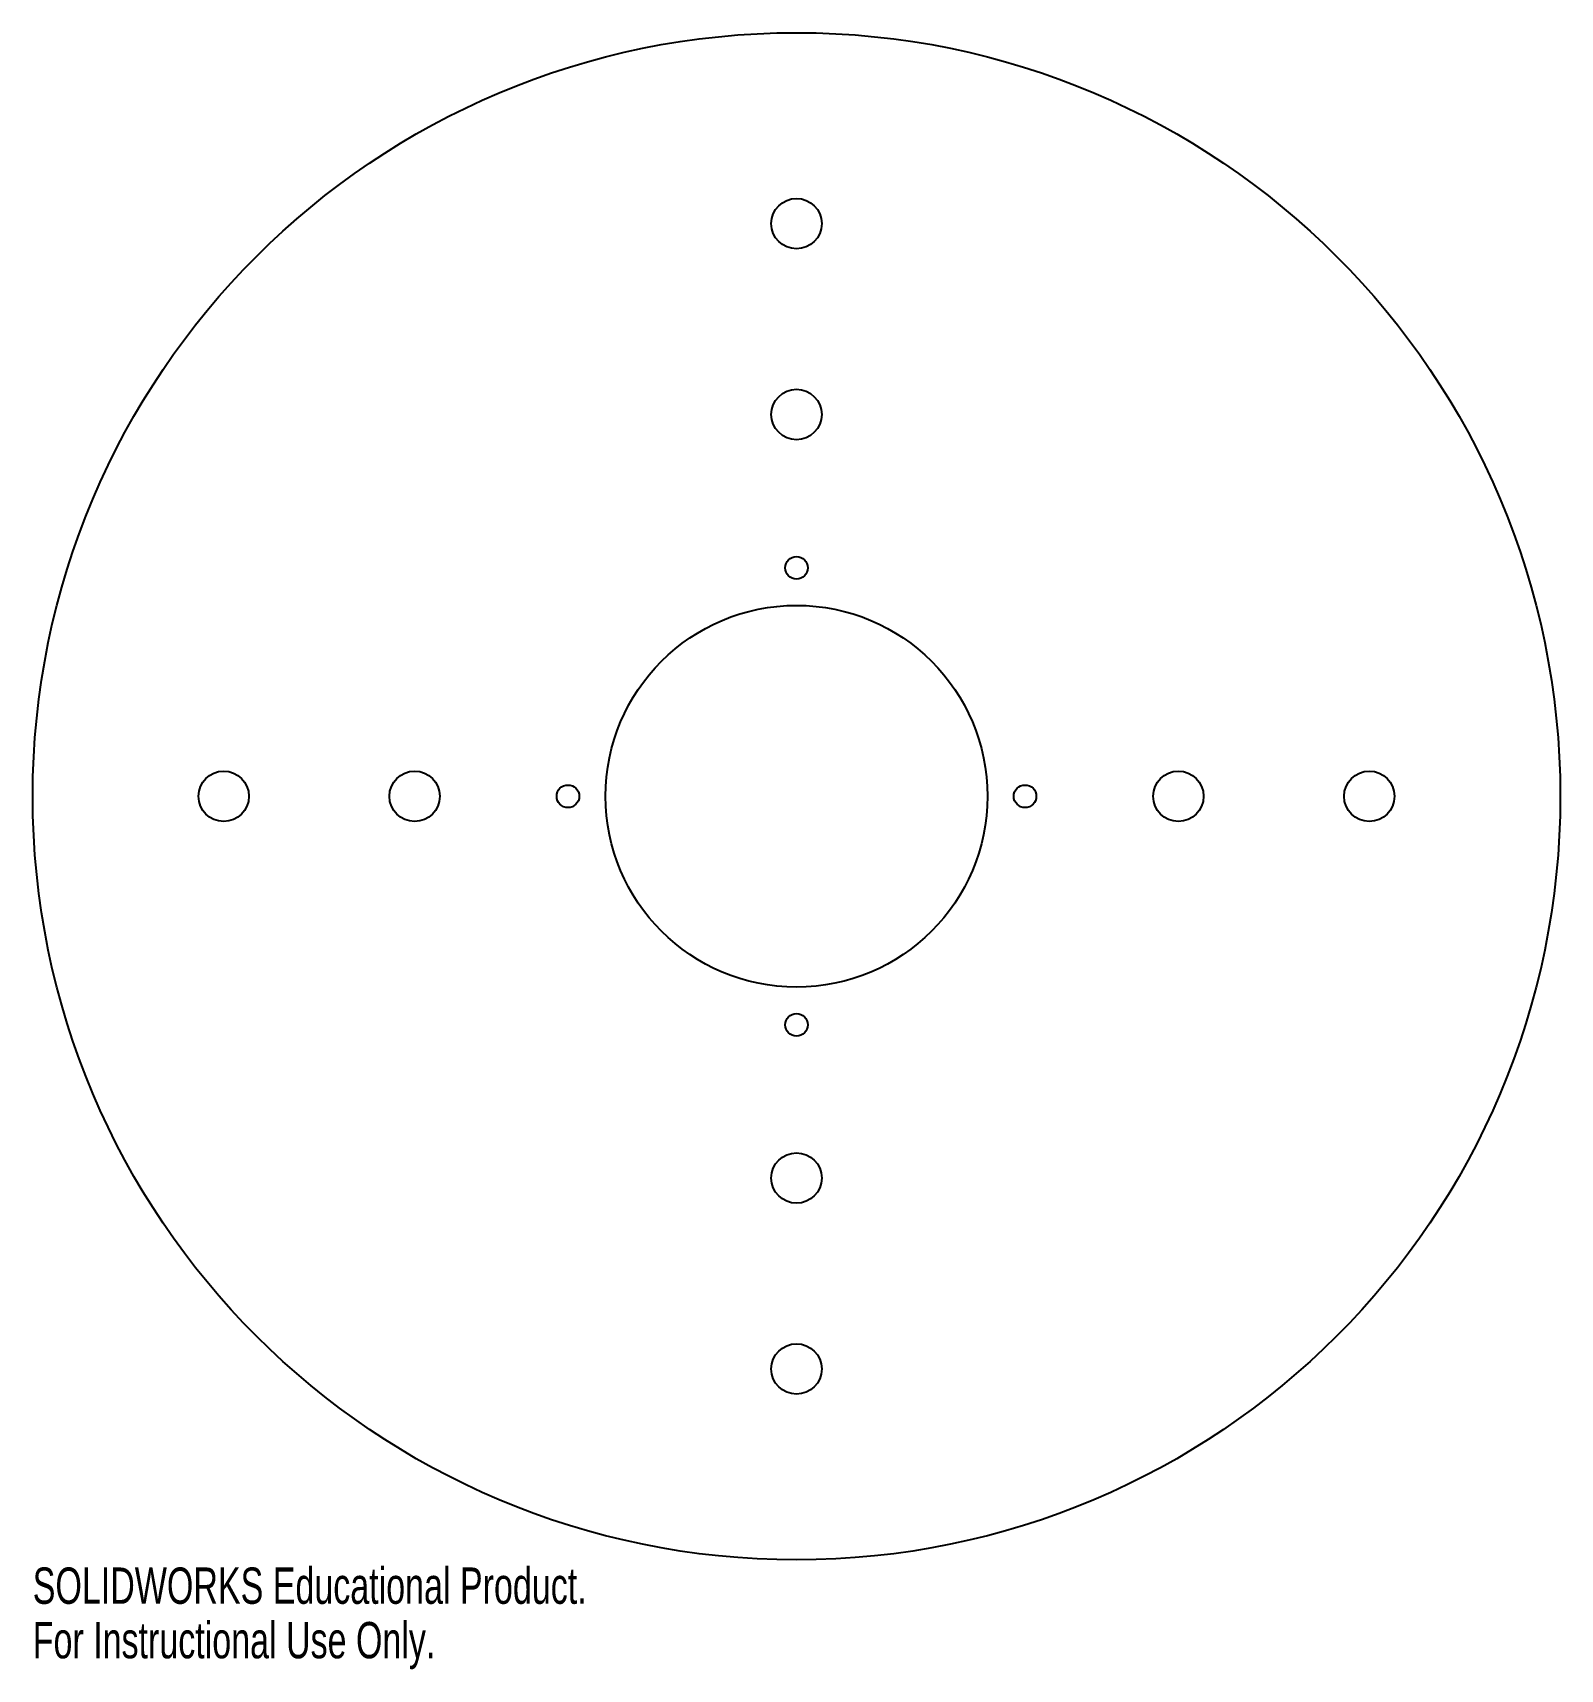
# Model space of a CAD drawing. Header units: inches. Extents: x -4 to 4, y -4.57 to 4.
import ezdxf

# ---------------------------------------------------------------- set-up
doc = ezdxf.new("R2010")
doc.units = ezdxf.units.IN
doc.header["$MEASUREMENT"] = 0
doc.styles.add('SLDTEXTSTYLE0', font='TXT', dxfattribs={"width": 0.7})

msp = doc.modelspace()

# ---------------------------------------------------------------- linework, layer by layer
at = {"color": 7, "linetype": 'Continuous', "lineweight": 25}
for centre, radius in [((0, 0), 4), ((0, 3), 0.1319), ((0, 2), 0.1319), ((0, 1.1969), 0.0591), ((0, 0), 1), ((-3, 0), 0.1319), ((-2, 0), 0.1319), ((2, 0), 0.1319), ((3, 0), 0.1319), ((-1.1969, 0), 0.0591), ((1.1969, 0), 0.0591), ((0, -1.1969), 0.0591), ((0, -2), 0.1319), ((0, -3), 0.1319)]:
    msp.add_circle(centre, radius, dxfattribs=at)

# ---------------------------------------------------------------- texts
at = {"color": 7, "linetype": 'Continuous', "char_height": 0.1903, "attachment_point": 1, "style": 'SLDTEXTSTYLE0'}
for s, insert in [('SOLIDWORKS Educational Product.', (-4, -4.0401)), ('For Instructional Use Only.', (-4, -4.3256))]:
    msp.add_mtext(s, dxfattribs=dict(at, insert=insert))

doc.saveas('drawing.dxf')
